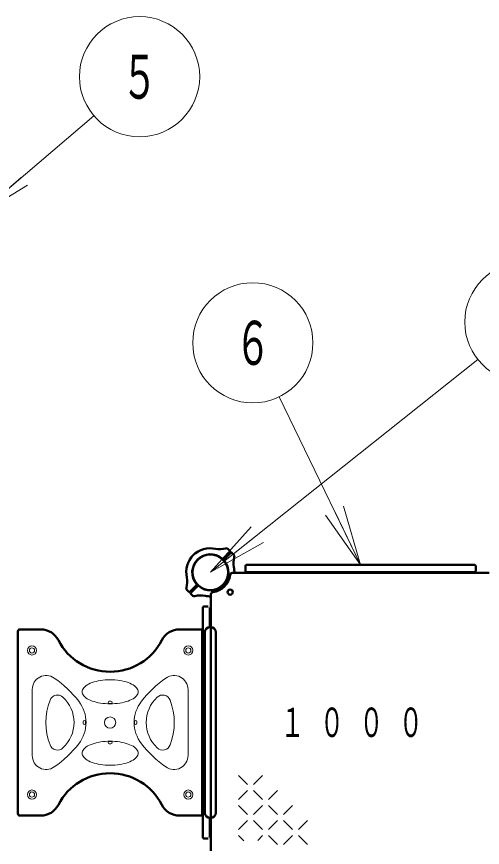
# Model space of a CAD drawing. Units: millimetres on the paper. Extents: x -385 to 0, y -594 to 267.
# Drawn here: x -242.37 to -219.14, y 165.83 to 207.32 of the extents above; entities that cross this region are included whole.
import ezdxf
from ezdxf.enums import TextEntityAlignment as Align

# ---------------------------------------------------------------- set-up
doc = ezdxf.new("R2010")
doc.units = ezdxf.units.MM
doc.layers.add('LY_1', color=7, linetype='Continuous', lineweight=50)
doc.styles.add('ＭＳ ゴシック', font='')
doc.styles.get('ＭＳ ゴシック').set_extended_font_data('MS Gothic')

msp = doc.modelspace()

# ---------------------------------------------------------------- linework, layer by layer
at = {"layer": 'LY_1', "lineweight": 13}
for p, q in [((-244.429, 197.332), (-238.522, 202.374)), ((-244.429, 197.332), (-242.147, 199.279)), ((-241.823, 198.899), (-244.429, 197.332)), ((-232.708, 179.581), (-219.364, 190.198)), ((-225.209, 179.95), (-229.279, 188.332)), ((-225.209, 179.95), (-226.519, 182.649)), ((-226.07, 182.867), (-225.209, 179.95)), ((-225.209, 179.95), (-226.969, 182.43)), ((-232.708, 179.581), (-230.672, 181.84)), ((-232.708, 179.581), (-230.36, 181.449)), ((-230.049, 181.058), (-232.708, 179.581)), ((-241.596, 173.717), (-241.596, 170.423)), ((-233.823, 173.717), (-233.823, 170.423)), ((-237.669, 173.143), (-237.749, 173.143)), ((-237.749, 173.023), (-237.669, 173.023)), ((-239.049, 172.11), (-239.049, 172.03)), ((-238.929, 172.03), (-238.929, 172.11)), ((-236.489, 172.11), (-236.489, 172.03)), ((-236.369, 172.03), (-236.369, 172.11)), ((-237.669, 171.117), (-237.749, 171.117)), ((-237.749, 170.997), (-237.669, 170.997)), ((-230.857, 168.972), (-231.307, 169.422)), ((-230.107, 169.422), (-230.557, 168.972)), ((-230.857, 168.672), (-231.307, 168.222)), ((-230.107, 168.222), (-230.557, 168.672)), ((-229.357, 168.672), (-229.807, 168.222)), ((-230.857, 167.472), (-231.307, 167.922)), ((-230.107, 167.922), (-230.557, 167.472)), ((-229.357, 167.472), (-229.807, 167.922)), ((-228.607, 167.922), (-229.057, 167.472)), ((-230.857, 167.172), (-231.307, 166.722)), ((-230.107, 166.722), (-230.557, 167.172)), ((-229.357, 167.172), (-229.807, 166.722)), ((-228.607, 166.722), (-229.057, 167.172)), ((-227.857, 167.172), (-228.307, 166.722)), ((-231.04, 166.155), (-231.307, 166.422)), ((-230.107, 166.422), (-230.346, 166.183)), ((-229.357, 165.972), (-229.807, 166.422)), ((-228.607, 166.422), (-229.057, 165.972)), ((-227.857, 165.972), (-228.307, 166.422))]:
    msp.add_line(p, q, dxfattribs=at)
at = {"layer": 'LY_1', "color": 140}
for p, q in [((-233.404, 180.548), (-233.407, 180.55)), ((-232.067, 180.254), (-231.734, 180.587)), ((-232.025, 180.212), (-231.692, 180.545)), ((-231.735, 180.645), (-231.85, 180.752)), ((-231.634, 180.544), (-231.527, 180.429)), ((-233.687, 180.265), (-233.689, 180.268)), ((-230.959, 179.85), (-230.959, 179.67)), ((-219.559, 179.95), (-230.859, 179.95)), ((-219.459, 179.85), (-219.459, 179.67)), ((-225.209, 179.54), (-231.617, 179.54)), ((-219.559, 179.57), (-230.859, 179.57)), ((-225.209, 179.54), (-218.801, 179.54)), ((-233.393, 178.928), (-233.726, 178.595)), ((-233.351, 178.886), (-233.684, 178.553)), ((-233.784, 178.596), (-233.883, 178.703)), ((-233.683, 178.495), (-233.576, 178.396)), ((-232.679, 172.07), (-232.679, 178.478)), ((-233.089, 172.07), (-233.089, 177.77)), ((-232.989, 177.87), (-232.809, 177.87)), ((-232.741, 177.81), (-232.741, 176.84)), ((-232.741, 177.81), (-232.677, 177.81)), ((-232.677, 177.81), (-232.677, 176.84)), ((-242.309, 167.52), (-242.309, 176.62)), ((-242.209, 176.72), (-241.177, 176.72)), ((-233.209, 176.72), (-234.241, 176.72)), ((-233.109, 167.52), (-233.109, 176.62)), ((-232.981, 176.57), (-232.981, 172.07)), ((-232.437, 176.57), (-232.437, 172.07)), ((-233.089, 172.07), (-233.089, 166.37)), ((-232.981, 167.57), (-232.981, 172.07)), ((-232.679, 172.07), (-232.679, 165.662)), ((-232.437, 167.57), (-232.437, 172.07)), ((-242.209, 167.42), (-241.177, 167.42)), ((-233.209, 167.42), (-234.241, 167.42)), ((-232.741, 166.33), (-232.741, 167.3)), ((-232.677, 166.33), (-232.677, 167.3)), ((-232.989, 166.27), (-232.809, 166.27)), ((-232.741, 166.33), (-232.677, 166.33))]:
    msp.add_line(p, q, dxfattribs=at)
at = {"layer": 'LY_1', "lineweight": 13}
for points in [[(-236.309, 173.603), (-236.314, 173.656), (-236.33, 173.708), (-236.357, 173.759), (-236.394, 173.809), (-236.44, 173.857), (-236.497, 173.903), (-236.562, 173.948), (-236.637, 173.989), (-236.719, 174.028), (-236.809, 174.063), (-236.906, 174.095), (-237.009, 174.123), (-237.117, 174.147), (-237.23, 174.167), (-237.347, 174.183), (-237.466, 174.194), (-237.587, 174.201), (-237.709, 174.203), (-237.831, 174.201), (-237.952, 174.194), (-238.071, 174.183), (-238.188, 174.167), (-238.301, 174.147), (-238.409, 174.123), (-238.512, 174.095), (-238.609, 174.063), (-238.699, 174.028), (-238.782, 173.989), (-238.856, 173.948), (-238.922, 173.903), (-238.978, 173.857), (-239.025, 173.809), (-239.061, 173.759), (-239.088, 173.708), (-239.104, 173.656), (-239.109, 173.603), (-239.104, 173.551), (-239.088, 173.499), (-239.061, 173.448), (-239.025, 173.398), (-238.978, 173.35), (-238.922, 173.303), (-238.856, 173.259), (-238.782, 173.218), (-238.699, 173.179), (-238.609, 173.144), (-238.512, 173.112), (-238.409, 173.084), (-238.301, 173.06), (-238.188, 173.04), (-238.071, 173.024), (-237.952, 173.013), (-237.831, 173.006), (-237.709, 173.003), (-237.587, 173.006), (-237.466, 173.013), (-237.347, 173.024), (-237.23, 173.04), (-237.117, 173.06), (-237.009, 173.084), (-236.906, 173.112), (-236.809, 173.144), (-236.719, 173.179), (-236.637, 173.218), (-236.562, 173.259), (-236.497, 173.303), (-236.44, 173.35), (-236.394, 173.398), (-236.357, 173.448), (-236.33, 173.499), (-236.314, 173.551)], [(-236.309, 170.537), (-236.314, 170.589), (-236.33, 170.641), (-236.357, 170.692), (-236.394, 170.742), (-236.44, 170.79), (-236.497, 170.837), (-236.562, 170.881), (-236.637, 170.922), (-236.719, 170.961), (-236.809, 170.996), (-236.906, 171.028), (-237.009, 171.056), (-237.117, 171.08), (-237.23, 171.101), (-237.347, 171.116), (-237.466, 171.128), (-237.587, 171.134), (-237.709, 171.137), (-237.831, 171.134), (-237.952, 171.128), (-238.071, 171.116), (-238.188, 171.101), (-238.301, 171.08), (-238.409, 171.056), (-238.512, 171.028), (-238.609, 170.996), (-238.699, 170.961), (-238.782, 170.922), (-238.856, 170.881), (-238.922, 170.837), (-238.978, 170.79), (-239.025, 170.742), (-239.061, 170.692), (-239.088, 170.641), (-239.104, 170.589), (-239.109, 170.537), (-239.104, 170.484), (-239.088, 170.433), (-239.061, 170.381), (-239.025, 170.331), (-238.978, 170.283), (-238.922, 170.237), (-238.856, 170.193), (-238.782, 170.151), (-238.699, 170.112), (-238.609, 170.077), (-238.512, 170.045), (-238.409, 170.017), (-238.301, 169.993), (-238.188, 169.973), (-238.071, 169.957), (-237.952, 169.946), (-237.831, 169.939), (-237.709, 169.937), (-237.587, 169.939), (-237.466, 169.946), (-237.347, 169.957), (-237.23, 169.973), (-237.117, 169.993), (-237.009, 170.017), (-236.906, 170.045), (-236.809, 170.077), (-236.719, 170.112), (-236.637, 170.151), (-236.562, 170.193), (-236.497, 170.237), (-236.44, 170.283), (-236.394, 170.331), (-236.357, 170.381), (-236.33, 170.433), (-236.314, 170.484)]]:
    msp.add_lwpolyline(points, close=True, dxfattribs=at)
for centre, radius in [((-236.24, 204.321), 3), ((-217.016, 192.066), 3), ((-230.589, 191.031), 3), ((-241.609, 175.67), 0.23), ((-241.609, 175.67), 0.13), ((-233.809, 175.67), 0.23), ((-233.809, 175.67), 0.13), ((-237.709, 172.07), 0.28), ((-241.609, 168.47), 0.23), ((-241.609, 168.47), 0.13), ((-233.809, 168.47), 0.23), ((-233.809, 168.47), 0.13)]:
    msp.add_circle(centre, radius, dxfattribs=at)
at = {"layer": 'LY_1', "color": 140}
for centre, radius in [((-232.709, 179.57), 0.891), ((-232.709, 179.57), 0.891), ((-231.719, 178.58), 0.13)]:
    msp.add_circle(centre, radius, dxfattribs=at)
for centre, radius, start, end in [((-232.709, 179.57), 1.22, 126.3731, 135), ((-232.709, 179.57), 1.2, 77.7272, 135), ((-233.421, 180.536), 0.02, 45, 126.3731), ((-232.709, 179.57), 0.9, 49.2707, 135), ((-232.241, 181.72), 1, 257.7272, 287.5412), ((-231.91, 180.671), 0.1, 47, 107.5412), ((-231.763, 180.616), 0.04, 315, 47), ((-231.664, 180.517), 0.04, 43, 135), ((-232.709, 179.57), 1.2, 135, 192.2728), ((-233.675, 180.282), 0.02, 143.6269, 225), ((-232.709, 179.57), 1.22, 135, 143.6269), ((-232.709, 179.57), 0.9, 135, 220.7293), ((-232.096, 180.282), 0.04, 229.2707, 315), ((-232.709, 179.57), 0.9, 315, 40.7293), ((-231.997, 180.183), 0.04, 135, 220.7293), ((-230.559, 180.038), 1, 162.4588, 192.2728), ((-231.608, 180.369), 0.1, 342.4588, 43), ((-232.709, 179.57), 1.2, 358.5675, 12.2728), ((-230.859, 179.85), 0.1, 90, 180), ((-230.859, 179.67), 0.1, 180, 270), ((-219.559, 179.85), 0.1, 0, 90), ((-219.559, 179.67), 0.1, 270, 0), ((-234.859, 179.102), 1, 342.4588, 12.2728), ((-232.709, 179.57), 1, 276.7872, 353.2128), ((-231.617, 179.44), 0.1, 90, 173.2128), ((-233.421, 178.957), 0.04, 315, 40.7293), ((-233.322, 178.858), 0.04, 49.2707, 135), ((-232.709, 179.57), 0.9, 229.2707, 315), ((-233.81, 178.771), 0.1, 162.4588, 223), ((-233.755, 178.624), 0.04, 223, 315), ((-233.656, 178.525), 0.04, 135, 227), ((-233.508, 178.469), 0.1, 227, 287.5412), ((-233.177, 177.42), 1, 77.7272, 107.5412), ((-232.709, 179.57), 1.2, 257.7272, 271.4325), ((-232.579, 178.478), 0.1, 96.7872, 180), ((-232.989, 177.77), 0.1, 90, 180), ((-232.709, 176.57), 0.272, 0, 180), ((-242.209, 176.62), 0.1, 90, 180), ((-241.177, 175.72), 1, 27.2117, 90), ((-234.241, 175.72), 1, 90, 152.7883), ((-233.209, 176.62), 0.1, 0, 90), ((-237.709, 177.503), 2.9, 207.2117, 332.7883), ((-237.709, 166.637), 2.9, 27.2117, 152.7883), ((-241.177, 168.42), 1, 270, 332.7883), ((-234.241, 168.42), 1, 207.2117, 270), ((-242.209, 167.52), 0.1, 180, 270), ((-233.209, 167.52), 0.1, 270, 0), ((-232.709, 167.57), 0.272, 180, 0), ((-232.989, 166.37), 0.1, 180, 270)]:
    msp.add_arc(centre, radius, start, end, dxfattribs=at)
at = {"layer": 'LY_1', "lineweight": 13}
for centre, radius, start, end in [((-240.896, 173.717), 0.7, 55.1553, 180), ((-243.695, 169.695), 5.6, 37.8346, 55.1553), ((-231.723, 169.695), 5.6, 124.8447, 142.1654), ((-234.523, 173.717), 0.7, 0, 124.8447), ((-240.333, 173.043), 0.4, 47.0818, 159.4705), ((-235.085, 173.043), 0.4, 20.5295, 132.9182), ((-237.735, 172.07), 3.174, 159.4705, 200.5295), ((-241.238, 172.07), 1.728, 312.9182, 47.0818), ((-240.638, 172.07), 1.728, 322.1654, 37.8346), ((-237.749, 173.083), 0.06, 90, 270), ((-237.669, 173.083), 0.06, 270, 90), ((-234.781, 172.07), 1.728, 142.1654, 217.8346), ((-234.181, 172.07), 1.728, 132.9182, 227.0818), ((-237.683, 172.07), 3.174, 339.4705, 20.5295), ((-238.989, 172.11), 0.06, 0, 180), ((-238.989, 172.03), 0.06, 180, 0), ((-236.429, 172.11), 0.06, 0, 180), ((-236.429, 172.03), 0.06, 180, 0), ((-240.333, 171.097), 0.4, 200.5295, 312.9182), ((-243.695, 174.445), 5.6, 304.8447, 322.1654), ((-237.749, 171.057), 0.06, 90, 270), ((-237.669, 171.057), 0.06, 270, 90), ((-231.723, 174.445), 5.6, 217.8346, 235.1553), ((-235.085, 171.097), 0.4, 227.0818, 339.4705), ((-240.896, 170.423), 0.7, 180, 304.8447), ((-234.523, 170.423), 0.7, 235.1553, 0)]:
    msp.add_arc(centre, radius, start, end, dxfattribs=at)

# ---------------------------------------------------------------- texts
at = {"layer": 'LY_1', "style": 'ＭＳ ゴシック', "width": 0.6}
for s, p in [('５', (-236.24, 204.321)), ('６', (-230.589, 191.031))]:
    msp.add_text(s, height=2.199, dxfattribs=at).set_placement(p, align=Align.MIDDLE_CENTER)
at = {"layer": 'LY_1', "insert": (-229.209, 172.07), "char_height": 1.466, "attachment_point": 4, "style": 'ＭＳ ゴシック'}
msp.add_mtext('\\T1.64;\\W0.6;１０００', dxfattribs=at)

doc.saveas('drawing.dxf')
